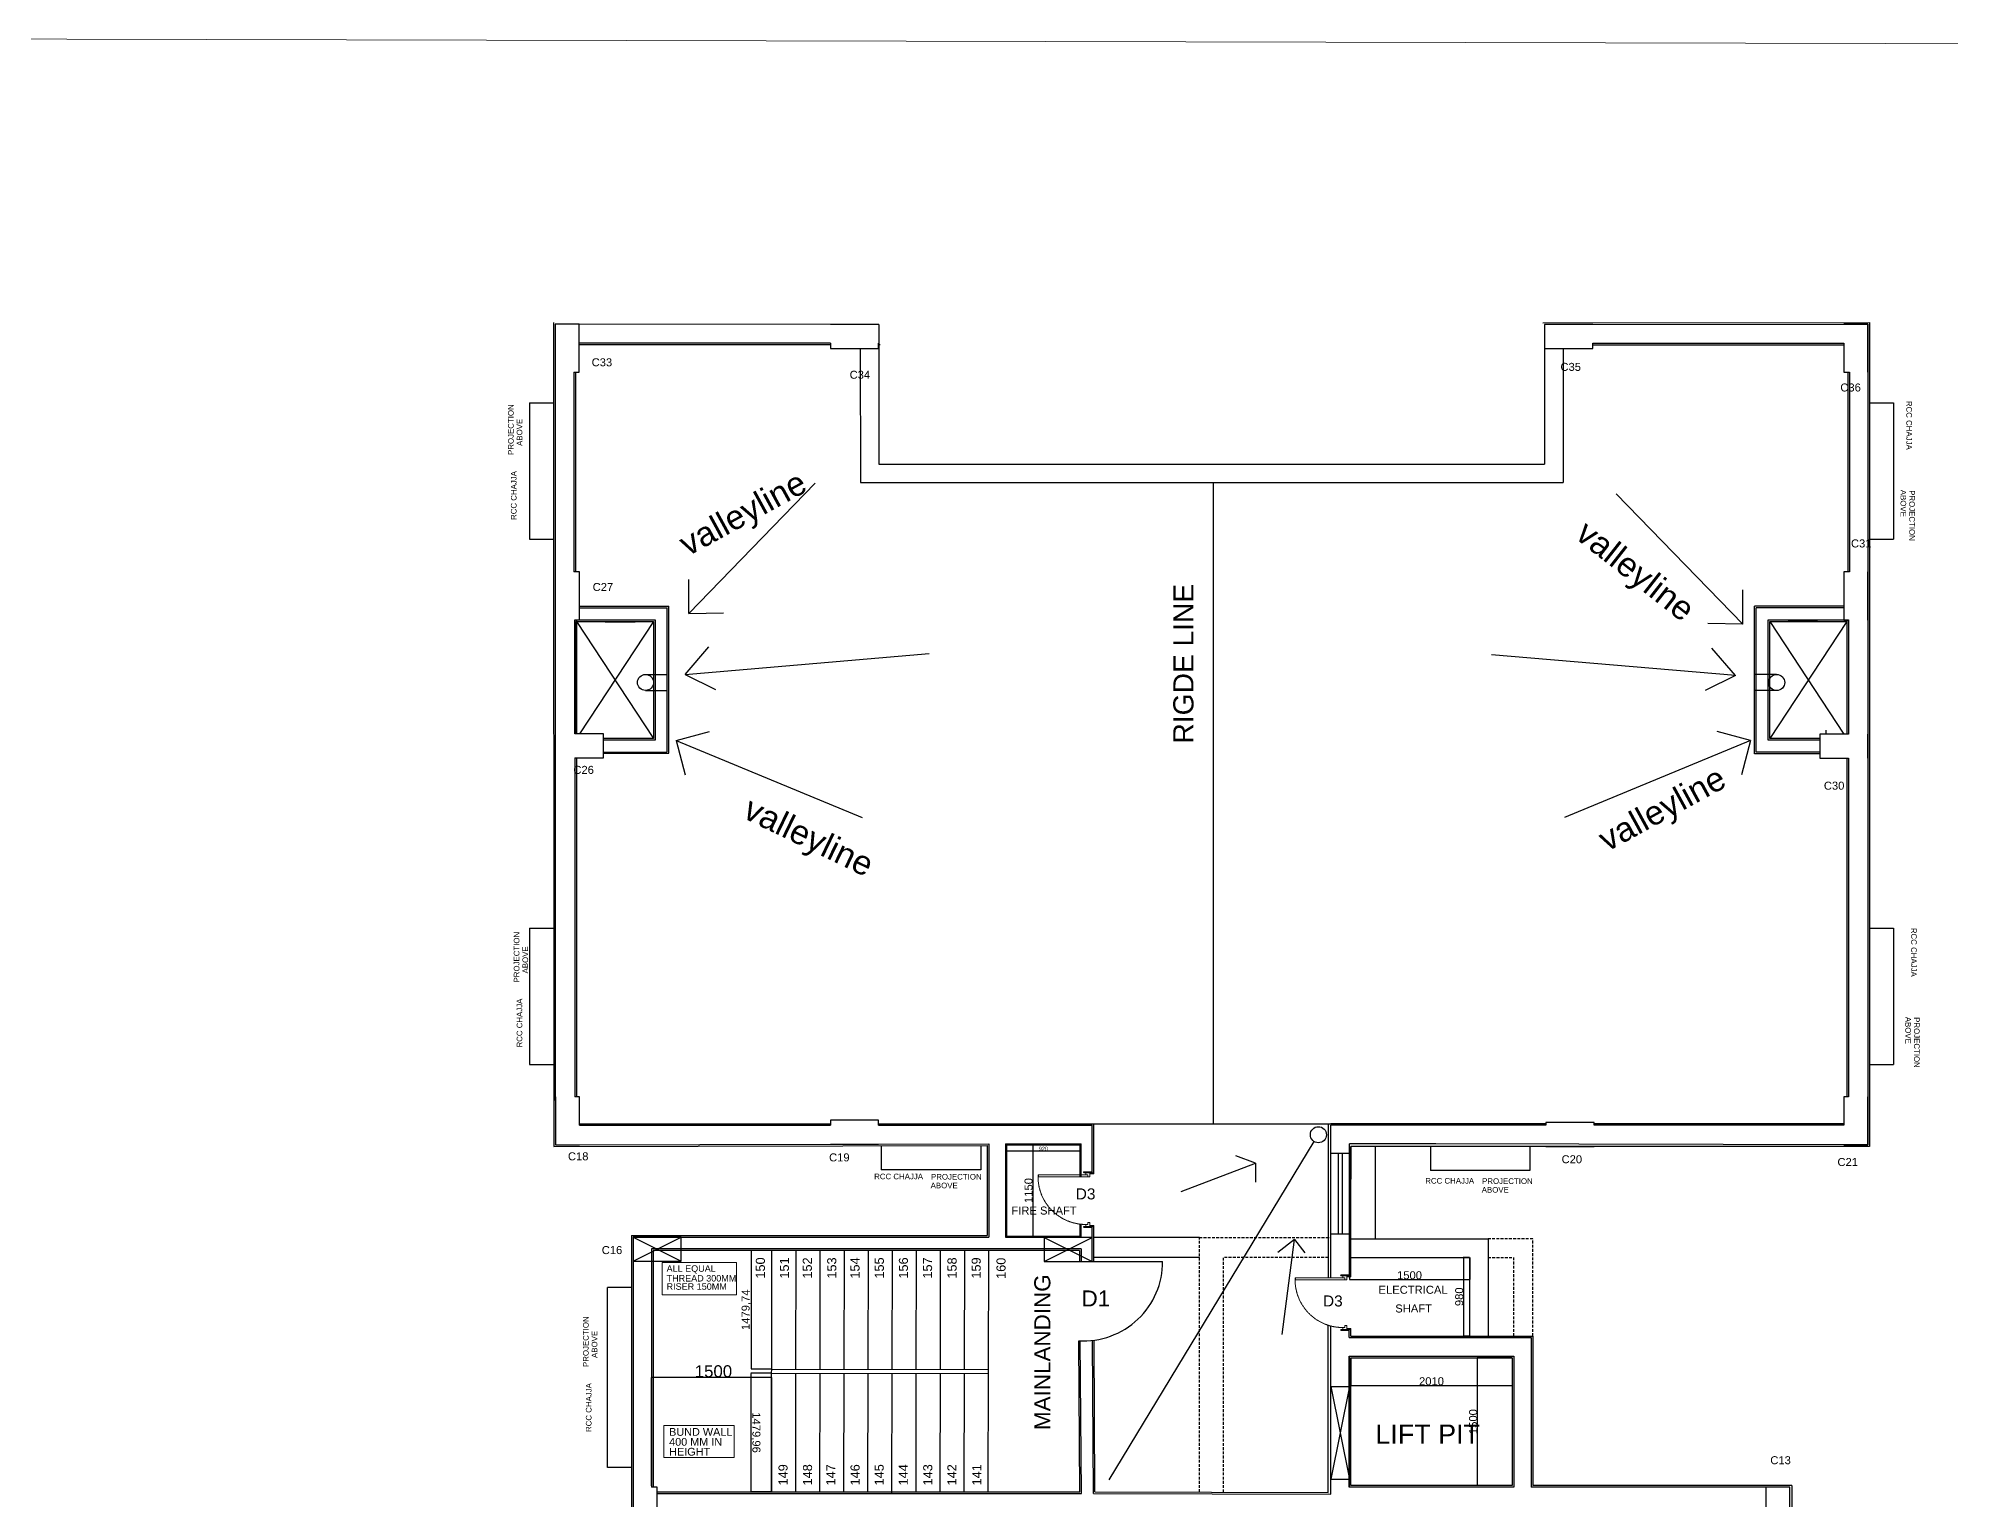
# Model space of a CAD drawing. Header units: millimetres. Extents: x -1932176 to 78768, y -1967 to 1266654.
# Drawn here: x -306967 to -283129, y 447063 to 465279 of the extents above; entities that cross this region are included whole.
import ezdxf

# ---------------------------------------------------------------- set-up
doc = ezdxf.new("R2010")
doc.units = ezdxf.units.MM
doc.linetypes.add('DASHED', pattern=[0.75, 0.5, -0.25])
doc.linetypes.add('DASHED2', pattern=[9.525, 6.35, -3.175])
doc.layers.add('column', color=7, linetype='Continuous')
for name, color, linetype, lineweight in [('DOOR', 7, 'Continuous', 20), ('LEVEL', 252, 'Continuous', 13), ('SHEET', 7, 'Continuous', 13), ('TERRACE', 251, 'Continuous', 18), ('text', 252, 'Continuous', 5)]:
    doc.layers.add(name, color=color, linetype=linetype, lineweight=lineweight)
doc.styles.get("Standard").update_dxf_attribs({"font": 'arial.ttf'})
doc.dimstyles.new('ISO-25', dxfattribs={"dimtxt": 150, "dimasz": 2.5, "dimexe": 1.25, "dimexo": 0.625, "dimtad": 1, "dimtxsty": 'Standard', "dimcen": 2.5, "dimadec": 0, "dimazin": 0, "dimtfac": 1, "dimtmove": 0, "dimatfit": 3, "dimfxl": 1, "dimarcsym": 0})

# ---------------------------------------------------------------- blocks, each defined once
blk = doc.blocks.new('*D392')
at = {"color": 0, "lineweight": -2, "ltscale": 30, "transparency": 16777216}
for p, q in [((-297823, 450170), (-298081, 450170)), ((-298080, 450168), (-298081, 448693)), ((-297824, 448690), (-298082, 448691))]:
    blk.add_line(p, q, dxfattribs=at)
at = {"color": 0, "ltscale": 30, "transparency": 16777216}
for points in [[(-298080, 450168), (-298079, 450168), (-298080, 450170)], [(-298082, 448693), (-298081, 448693), (-298081, 448691)]]:
    blk.add_solid(points, dxfattribs=at)
at = {"layer": 'Defpoints', "color": 0, "ltscale": 30, "transparency": 16777216}
for p in [(-297823, 450170), (-298081, 448691), (-297824, 448690)]:
    blk.add_point(p, dxfattribs=at)
at = {"color": 0, "ltscale": 30, "transparency": 16777216, "insert": (-298141, 449431), "char_height": 100, "attachment_point": 5, "rotation": 89.9491}
blk.add_mtext('1479,74', dxfattribs=at)
blk = doc.blocks.new('*D393')
at = {"color": 0, "lineweight": -2, "ltscale": 30, "transparency": 16777216}
for p, q in [((-297825, 448640), (-298087, 448640)), ((-298086, 448638), (-298085, 447163)), ((-297824, 447160), (-298086, 447160))]:
    blk.add_line(p, q, dxfattribs=at)
at = {"color": 0, "ltscale": 30, "transparency": 16777216}
for points in [[(-298085, 448638), (-298086, 448638), (-298086, 448640)], [(-298085, 447163), (-298086, 447163), (-298085, 447160)]]:
    blk.add_solid(points, dxfattribs=at)
at = {"layer": 'Defpoints', "color": 0, "ltscale": 30, "transparency": 16777216}
for p in [(-297824, 448640), (-298085, 447160), (-297824, 447160)]:
    blk.add_point(p, dxfattribs=at)
at = {"color": 0, "ltscale": 30, "transparency": 16777216, "insert": (-298025, 447900), "char_height": 100, "attachment_point": 5, "rotation": 270.0116}
blk.add_mtext('1479,96', dxfattribs=at)
blk = doc.blocks.new('*D394')
at = {"color": 0, "lineweight": -2, "ltscale": 30, "transparency": 16777216}
for p, q in [((-294899, 451485), (-294899, 451411)), ((-294897, 451412), (-293982, 451412)), ((-293979, 451485), (-293979, 451411))]:
    blk.add_line(p, q, dxfattribs=at)
at = {"color": 0, "ltscale": 30, "transparency": 16777216}
for points in [[(-294897, 451412), (-294897, 451411), (-294899, 451412)], [(-293982, 451412), (-293982, 451411), (-293979, 451412)]]:
    blk.add_solid(points, dxfattribs=at)
at = {"layer": 'Defpoints', "color": 0, "ltscale": 30, "transparency": 16777216}
for p in [(-294899, 451485), (-293979, 451485), (-293979, 451412)]:
    blk.add_point(p, dxfattribs=at)
at = {"color": 0, "ltscale": 30, "transparency": 16777216, "insert": (-294439, 451438), "char_height": 50, "attachment_point": 5, "rotation": 359.9945}
blk.add_mtext('920', dxfattribs=at)
blk = doc.blocks.new('*D304')
at = {"color": 0, "lineweight": -2, "ltscale": 30, "transparency": 16777216}
for p, q in [((-290606, 448833), (-290606, 448486)), ((-288596, 448833), (-288596, 448486)), ((-290603, 448487), (-288598, 448487))]:
    blk.add_line(p, q, dxfattribs=at)
at = {"color": 0, "ltscale": 30, "transparency": 16777216}
for points in [[(-290603, 448487), (-290603, 448486), (-290606, 448487)], [(-288598, 448487), (-288598, 448486), (-288596, 448487)]]:
    blk.add_solid(points, dxfattribs=at)
at = {"layer": 'Defpoints', "color": 0, "ltscale": 30, "transparency": 16777216}
for p in [(-290606, 448833), (-288596, 448833), (-288596, 448487)]:
    blk.add_point(p, dxfattribs=at)
at = {"color": 0, "ltscale": 30, "transparency": 16777216, "insert": (-289601, 448539), "char_height": 100, "attachment_point": 5, "rotation": 359.9998}
blk.add_mtext('2010', dxfattribs=at)
blk = doc.blocks.new('*D305')
at = {"color": 0, "lineweight": -2, "ltscale": 30, "transparency": 16777216}
for p, q in [((-288596, 448833), (-289032, 448833)), ((-289031, 448831), (-289031, 447244)), ((-288597, 447241), (-289032, 447241))]:
    blk.add_line(p, q, dxfattribs=at)
at = {"color": 0, "ltscale": 30, "transparency": 16777216}
for points in [[(-289031, 448831), (-289030, 448831), (-289031, 448833)], [(-289031, 447244), (-289031, 447244), (-289031, 447241)]]:
    blk.add_solid(points, dxfattribs=at)
at = {"layer": 'Defpoints', "color": 0, "ltscale": 30, "transparency": 16777216}
for p in [(-288596, 448833), (-289031, 447241), (-288596, 447241)]:
    blk.add_point(p, dxfattribs=at)
at = {"color": 0, "ltscale": 30, "transparency": 16777216, "insert": (-289082, 448037), "char_height": 100, "attachment_point": 5, "rotation": 89.9878}
blk.add_mtext('1500', dxfattribs=at)
blk = doc.blocks.new('*D395')
at = {"color": 0, "lineweight": -2, "ltscale": 30, "transparency": 16777216}
for p, q in [((-289126, 450083), (-289205, 450083)), ((-289204, 450081), (-289204, 449106)), ((-289126, 449103), (-289205, 449103))]:
    blk.add_line(p, q, dxfattribs=at)
at = {"color": 0, "ltscale": 30, "transparency": 16777216}
for points in [[(-289204, 450081), (-289203, 450081), (-289204, 450083)], [(-289204, 449106), (-289203, 449106), (-289204, 449103)]]:
    blk.add_solid(points, dxfattribs=at)
at = {"layer": 'Defpoints', "color": 0, "ltscale": 30, "transparency": 16777216}
for p in [(-289125, 450083), (-289204, 449103), (-289125, 449103)]:
    blk.add_point(p, dxfattribs=at)
at = {"color": 0, "ltscale": 30, "transparency": 16777216, "insert": (-289255, 449593), "char_height": 100, "attachment_point": 5, "rotation": 89.9999}
blk.add_mtext('980', dxfattribs=at)
blk = doc.blocks.new('*D396')
at = {"color": 0, "lineweight": -2, "ltscale": 30, "transparency": 16777216}
for p, q in [((-290625, 450083), (-290625, 449807)), ((-289125, 450083), (-289125, 449807)), ((-290622, 449808), (-289128, 449808))]:
    blk.add_line(p, q, dxfattribs=at)
at = {"color": 0, "ltscale": 30, "transparency": 16777216}
for points in [[(-290622, 449809), (-290622, 449808), (-290625, 449808)], [(-289128, 449809), (-289128, 449808), (-289125, 449808)]]:
    blk.add_solid(points, dxfattribs=at)
at = {"layer": 'Defpoints', "color": 0, "ltscale": 30, "transparency": 16777216}
for p in [(-290625, 450083), (-289125, 450083), (-289125, 449808)]:
    blk.add_point(p, dxfattribs=at)
at = {"color": 0, "ltscale": 30, "transparency": 16777216, "insert": (-289875, 449860), "char_height": 100, "attachment_point": 5, "rotation": 359.9999}
blk.add_mtext('1500', dxfattribs=at)
blk = doc.blocks.new('*D397')
at = {"color": 0, "lineweight": -2, "ltscale": 30, "transparency": 16777216}
for p, q in [((-299323, 447237), (-299323, 448587)), ((-297826, 448585), (-299320, 448585)), ((-297824, 447161), (-297824, 448587))]:
    blk.add_line(p, q, dxfattribs=at)
at = {"color": 0, "ltscale": 30, "transparency": 16777216}
for points in [[(-299320, 448586), (-299320, 448585), (-299323, 448585)], [(-297826, 448586), (-297826, 448585), (-297824, 448585)]]:
    blk.add_solid(points, dxfattribs=at)
at = {"layer": 'Defpoints', "color": 0, "ltscale": 30, "transparency": 16777216}
for p in [(-299323, 448585), (-299323, 447236), (-297824, 447160)]:
    blk.add_point(p, dxfattribs=at)
at = {"color": 0, "ltscale": 30, "transparency": 16777216, "insert": (-298551, 448663), "char_height": 150, "attachment_point": 5}
blk.add_mtext('1500', dxfattribs=at)
blk = doc.blocks.new('*D398')
at = {"color": 0, "lineweight": -2, "ltscale": 30, "transparency": 16777216}
for p, q in [((-294899, 451485), (-294570, 451485)), ((-294572, 451483), (-294572, 450351)), ((-294899, 450349), (-294570, 450349))]:
    blk.add_line(p, q, dxfattribs=at)
at = {"color": 0, "ltscale": 30, "transparency": 16777216}
for points in [[(-294572, 451483), (-294571, 451483), (-294572, 451485)], [(-294572, 450351), (-294571, 450351), (-294572, 450349)]]:
    blk.add_solid(points, dxfattribs=at)
at = {"layer": 'Defpoints', "color": 0, "ltscale": 30, "transparency": 16777216}
for p in [(-294899, 451485), (-294900, 450349), (-294572, 450349)]:
    blk.add_point(p, dxfattribs=at)
at = {"color": 0, "ltscale": 30, "transparency": 16777216, "insert": (-294623, 450917), "char_height": 100, "attachment_point": 5, "rotation": 90}
blk.add_mtext('1150', dxfattribs=at)

msp = doc.modelspace()

# ---------------------------------------------------------------- hatches: boundary and pattern name
h = msp.add_hatch()
h.set_pattern_fill('ANSI31', color=256, scale=2)
h.set_pattern_definition([(45, (-500086.2664, 371284.1), (-4.49012806, 4.49012806), [])])
h.paths.add_polyline_path([(-293839.53536, 451150.59476), (-293930.50804, 451150.59476, 1), (-293930.50804, 451138.59476), (-293839.53536, 451138.59476)])
h.paths.add_polyline_path([(-293809.44744, 451138.59476), (-293861.30931, 451138.59476), (-293861.30931, 451126.59476), (-293809.44744, 451126.59476)])
h.paths.add_polyline_path([(-293839.53536, 450469.62242), (-293930.50804, 450469.62242, 1), (-293930.50804, 450457.62242), (-293839.53536, 450457.62242)])
h.paths.add_polyline_path([(-293809.44744, 450481.62242), (-293861.30931, 450481.62242), (-293861.30931, 450469.62242), (-293839.53536, 450469.62242), (-293809.44744, 450469.62242)])
h = msp.add_hatch()
h.set_pattern_fill('ANSI31', color=256, scale=2)
h.set_pattern_definition([(45, (-496881.943, 369999.296), (-4.49012806, 4.49012806), [])])
h.paths.add_polyline_path([(-290635.21195, 449865.79069), (-290726.18463, 449865.79069, 1), (-290726.18463, 449853.79069), (-290635.21195, 449853.79069)])
h.paths.add_polyline_path([(-290605.12403, 449853.79069), (-290656.9859, 449853.79069), (-290656.9859, 449841.79069), (-290605.12403, 449841.79069)])
h.paths.add_polyline_path([(-290635.21195, 449184.81835), (-290726.18463, 449184.81835, 1), (-290726.18463, 449172.81835), (-290635.21195, 449172.81835)])
h.paths.add_polyline_path([(-290605.12403, 449196.81835), (-290656.9859, 449196.81835), (-290656.9859, 449184.81835), (-290635.21195, 449184.81835), (-290605.12403, 449184.81835)])

# ---------------------------------------------------------------- linework, layer by layer
at = {"linetype": 'ByBlock', "transparency": 33554687}
for p, q in [((-300543.11093, 461735.191), (-300541.72393, 451465.99941)), ((-296491.53308, 461713.04407), (-300523.11093, 461716.34302)), ((-300523.11093, 461716.34302), (-300522.7584, 459116.12658)), ((-288212.97153, 461732.85404), (-284140.33692, 461735.191)), ((-288191.72393, 461713.04422), (-284160.33692, 461716.34302)), ((-284160.33692, 461716.34302), (-284160.68946, 459116.09268)), ((-284140.33692, 461735.191), (-284141.72393, 451465.99941)), ((-297091.72393, 461479.81285), (-300223.11093, 461479.81285)), ((-297091.72393, 461459.81285), (-300223.11093, 461459.81285)), ((-296491.72393, 461479.81285), (-296491.42276, 461479.81285)), ((-296471.72393, 461459.81285), (-296491.72393, 461459.81285)), ((-287591.72393, 461479.81285), (-284460.21423, 461479.81285)), ((-287591.72393, 461459.81285), (-284460.21423, 461459.81285)), ((-300291.72393, 461116.34302), (-300291.72393, 458629.81285)), ((-284411.72393, 461116.5884), (-284411.72393, 458627.63523)), ((-284391.77299, 461116.5884), (-284392.04318, 459116.12393)), ((-300522.7584, 459116.12658), (-300521.87249, 452581.80192)), ((-284391.72393, 459116.12388), (-284391.72393, 458627.63523)), ((-284160.68946, 459116.09268), (-284161.57537, 452581.76642)), ((-300279.00184, 458029.81285), (-300279.00184, 456608.40596)), ((-300259.00184, 458029.81285), (-300259.00184, 456608.40596)), ((-284424.44601, 458029.81285), (-284424.44601, 456606.26908)), ((-284404.44601, 458029.81285), (-284404.44601, 456606.26908)), ((-300279.00184, 456308.40596), (-300279.00184, 454729.81285)), ((-300259.00184, 456308.40596), (-300259.00184, 454709.81285)), ((-299922.38742, 456379.81285), (-299129.00184, 456379.81285)), ((-299922.38742, 456362.40352), (-299109.00184, 456368.66356)), ((-284761.07041, 456359.81285), (-285574.44601, 456359.81285)), ((-284761.07041, 456379.81285), (-285554.44601, 456379.81285)), ((-284424.44601, 456306.26908), (-284424.44601, 454709.81285)), ((-284404.44601, 456306.26908), (-284404.44601, 454729.81285)), ((-300279.00184, 454729.81285), (-300279.00184, 452581.80192)), ((-300259.00184, 454709.81285), (-300259.00184, 452085.99937)), ((-284424.44601, 454709.81285), (-284424.44601, 452085.38082)), ((-284404.44601, 454729.81285), (-284404.44601, 452581.79922)), ((-300521.87249, 452581.80192), (-300521.72393, 451485.99937)), ((-300279.00184, 452581.80192), (-300279.00184, 452085.99937)), ((-284404.44601, 452581.79922), (-284404.44601, 452085.38082)), ((-284161.57537, 452581.76642), (-284161.72393, 451485.99937)), ((-300221.72393, 451749.81285), (-297091.72393, 451749.81285)), ((-296491.72393, 451749.81285), (-296459.00184, 451749.81285)), ((-296459.00184, 451749.81285), (-290854.68747, 451749.85489)), ((-288174.27637, 451749.81493), (-290854.69334, 451749.85489)), ((-284461.41465, 451749.81285), (-287574.27637, 451749.81285)), ((-300221.72393, 451729.81285), (-297091.72393, 451729.81285)), ((-296491.72393, 451729.81285), (-296479.00184, 451729.81285)), ((-296479.00184, 451729.81285), (-293829.44533, 451730.09665)), ((-293829.44744, 451499.81193), (-293829.00184, 451499.81285)), ((-293829.38069, 451126.59476), (-293829.44533, 451730.09665)), ((-290855.16433, 449828.79069), (-290854.69228, 451730.46734)), ((-288174.27637, 451729.84175), (-290854.69813, 451730.46734)), ((-290625.00701, 449841.79069), (-290624.62774, 451499.34473)), ((-284461.41465, 451729.81285), (-287574.27637, 451729.81285)), ((-300541.72393, 451465.99941), (-295137.55657, 451477.12007)), ((-300521.72393, 451485.99937), (-295117.55657, 451497.15333)), ((-293829.00184, 451479.8128), (-293828.96056, 451479.81289)), ((-290624.63382, 451467.13368), (-290624.69318, 451467.13369)), ((-290605.12403, 449841.79069), (-290604.63389, 451467.13018)), ((-290604.98188, 450313.1923), (-290604.63389, 451467.13018)), ((-284141.72393, 451465.99941), (-290604.63389, 451467.13018)), ((-284161.72393, 451485.99937), (-289565.89128, 451497.15333)), ((-299572.53338, 450356.07491), (-299570.22168, 444647.9998)), ((-299552.53338, 450336.40039), (-299551.40749, 447565.92044)), ((-293829.26333, 450030.98699), (-293829.3116, 450481.62242)), ((-297822.53338, 450190.13874), (-299322.53338, 450190.13874)), ((-299322.53338, 450190.13874), (-299322.53338, 447565.92044)), ((-297822.53338, 450170.13874), (-299302.53338, 450170.13874)), ((-299302.53338, 450170.13874), (-299302.53338, 447220.00202)), ((-293987.44556, 450170.11773), (-297822.53349, 450170.13874)), ((-293967.44781, 450190.11762), (-297822.53338, 450190.13874)), ((-293987.44556, 450170.11773), (-293987.42988, 450030.9695)), ((-293967.44781, 450190.11762), (-293967.42988, 450030.97355)), ((-290855.8332, 447134.18758), (-290855.3134, 449228.23767)), ((-290625.18059, 449083.1923), (-290625.15459, 449196.81835)), ((-290605.34677, 449103.19224), (-290605.31854, 449196.81835)), ((-290625.60663, 447221.20253), (-290625.23321, 448853.19231)), ((-290605.60286, 448853.18782), (-290605.60286, 448853.19225)), ((-299551.40749, 447565.92044), (-299550.21356, 444627.99982)), ((-299322.53338, 447565.92044), (-299322.53338, 447220.00202)), ((-288575.97651, 447220.73355), (-290625.60663, 447221.20253)), ((-290625.60286, 447241.20253), (-290625.60313, 447241.20253)), ((-288595.94515, 447241.04247), (-290605.60286, 447241.19847)), ((-285132.68891, 447220.00309), (-288357.94814, 447220.68698)), ((-285110.83787, 447240.77193), (-288337.99785, 447241.02244)), ((-285110.83787, 447240.77193), (-285113.22617, 444647.9998)), ((-299251.02309, 447160.15314), (-293985.4654, 447161.22278)), ((-299251.02309, 447140.15314), (-293965.33012, 447141.22687)), ((-293965.46497, 447161.22684), (-293965.33418, 447161.22687)), ((-293815.93825, 447141.25721), (-293815.32695, 447141.25734))]:
    msp.add_line(p, q, dxfattribs=at)
at = {"color": 2}
for p, q in [((-300223.23362, 461716.09763), (-300223.11093, 461716.34302)), ((-300523.11093, 461116.34302), (-300523.02961, 461116.50567))]:
    msp.add_line(p, q, dxfattribs=at)
at = {"ltscale": 30}
for p, q in [((-296491.53308, 461713.04407), (-296490.70978, 459972.54534)), ((-288191.72393, 461713.04422), (-288191.72393, 459972.54534)), ((-287591.72393, 461732.44778), (-287591.72393, 461732.85404)), ((-296721.14561, 461413.04422), (-296718.98738, 459742.54534)), ((-287961.64294, 461413.04422), (-287961.19195, 459742.54534)), ((-300271.72393, 461116.34302), (-300271.72393, 458629.81285)), ((-300842.97565, 460734.0871), (-300542.97565, 460734.0871)), ((-300842.97565, 460734.0871), (-300842.97565, 459034.08713)), ((-284140.48534, 460736.34302), (-283840.48534, 460736.34302)), ((-283840.48534, 460736.34302), (-283840.48534, 459036.34305)), ((-296490.70978, 459972.54534), (-288191.72393, 459972.54534)), ((-296718.98738, 459742.54534), (-287961.19195, 459742.54534)), ((-300843.17825, 459034.08713), (-300542.97565, 459034.08713)), ((-300542.75989, 459116.12658), (-300542.75719, 459116.12658)), ((-284411.72663, 459116.12658), (-284411.72393, 459116.12658)), ((-284140.68794, 459036.34305), (-283840.48534, 459036.34305)), ((-300222.61112, 458199.81285), (-299109.00184, 458199.81285)), ((-300222.61112, 458179.81285), (-299129.00184, 458179.81285)), ((-299129.00184, 456379.81285), (-299129.00184, 458179.81285)), ((-299109.00184, 456368.66356), (-299109.00184, 458199.81285)), ((-284460.83703, 458199.81285), (-285574.44601, 458199.81285)), ((-285574.44601, 456359.81285), (-285574.44601, 458199.81285)), ((-284460.83703, 458179.81285), (-285554.44601, 458179.81285)), ((-285554.44601, 456379.81285), (-285554.44601, 458179.81285)), ((-284460.83703, 458179.81285), (-285155.19228, 458179.81285)), ((-300259.00184, 458009.81285), (-299299.00184, 456549.81285)), ((-299299.00184, 458009.81285), (-300220.47486, 456608.40596)), ((-285384.44601, 458009.81285), (-284461.56792, 456606.26908)), ((-284424.44601, 458009.81285), (-285384.44601, 456549.81285)), ((-299397.71557, 457349.54645), (-299129.00184, 457349.54645)), ((-285298.54211, 457348.85453), (-285574.44601, 457348.85453)), ((-299397.71557, 457149.54645), (-299129.00184, 457149.54645)), ((-285298.54211, 457148.85453), (-285574.44601, 457148.85453)), ((-300842.09123, 454185.94061), (-300542.09123, 454185.94061)), ((-300842.09123, 454185.94061), (-300842.09123, 452485.94064)), ((-284140.48534, 454188.19641), (-283840.48534, 454188.19641)), ((-283840.48534, 454188.19641), (-283840.48534, 452488.19644)), ((-300842.29382, 452485.94064), (-300542.09123, 452485.94064)), ((-300542.75989, 452581.80192), (-300541.87463, 452581.80192)), ((-284424.44872, 452581.80192), (-284424.44601, 452581.80192)), ((-284140.68794, 452488.19644), (-283840.48534, 452488.19644)), ((-293809.44744, 451126.59476), (-293809.44744, 451749.81499)), ((-290886.74634, 449828.79069), (-290886.26963, 451749.85465)), ((-296459.29665, 451474.81176), (-296459.29665, 451174.81176)), ((-295218.73483, 451476.95302), (-295218.73483, 451176.95302)), ((-290604.63389, 451377.88773), (-290854.7798, 451377.88583)), ((-290763.16261, 451375.00956), (-290763.16261, 450375.00956)), ((-290713.16261, 451375.00956), (-290713.16261, 450375.00956)), ((-290604.63389, 451467.13018), (-290604.63389, 451057.13018)), ((-290304.63389, 451467.13018), (-290304.63389, 450313.1923)), ((-289614.83142, 451467.07177), (-289614.83142, 451167.07177)), ((-288374.87603, 451466.89332), (-288374.87603, 451166.89332)), ((-295218.73483, 451176.95302), (-296459.29665, 451176.95302)), ((-288374.87603, 451166.89332), (-289614.83142, 451167.07177)), ((-293809.44744, 450030.98918), (-293809.44744, 450481.62242)), ((-290604.96325, 450374.95696), (-290855.02874, 450375.03237)), ((-290625.18059, 450313.1923), (-288895.18059, 450313.1923)), ((-288895.18059, 450313.1923), (-288895.18312, 449103.18782)), ((-290625.18059, 450083.1923), (-289125.18059, 450083.1923)), ((-289125.18059, 450083.1923), (-289125.18312, 449103.18842)), ((-299572.22954, 449706.17351), (-299872.22954, 449706.17351)), ((-299871.40337, 447466.17351), (-299871.40337, 449706.17351)), ((-291300.9859, 449828.79069), (-291300.9859, 449803.79069)), ((-290887.41003, 447154.252), (-290886.89311, 449237.34076)), ((-299571.40337, 447466.17351), (-299871.40337, 447466.17351)), ((-299571.4115, 447565.92044), (-299571.4034, 447565.92044))]:
    msp.add_line(p, q, dxfattribs=at)
at = {"color": 252, "ltscale": 30}
for p, q in [((-284160.33692, 461716.34302), (-284160.33692, 460736.34302)), ((-292320.02824, 451749.11727), (-292320.02824, 459742.54534)), ((-299901.02899, 458004.28299), (-299528.25558, 458004.28299)), ((-284789.93766, 458012.8452), (-285154.91241, 458012.30046)), ((-284686.42779, 456653.40458), (-284686.42779, 456606.26908)), ((-294505.30931, 451113.59476), (-294505.30931, 451088.59476)), ((-292493.55721, 450330.28043), (-293809.44744, 450330.28043)), ((-292493.562, 450082.76555), (-293809.44744, 450082.79102))]:
    msp.add_line(p, q, dxfattribs=at)
at = {"color": 252, "transparency": 16777216}
for p, q in [((-298859.47622, 458107.28291), (-297282.45656, 459733.39239)), ((-285721.68158, 457976.31164), (-287298.70123, 459602.42112)), ((-298859.47622, 458107.28291), (-298859.47622, 458534.57333)), ((-285721.68158, 457976.31164), (-285721.68158, 458403.60206)), ((-298859.47622, 458107.28291), (-298426.59402, 458116.38061)), ((-285721.68158, 457976.31164), (-286154.56377, 457985.40934)), ((-298903.08039, 457350.6216), (-298610.06817, 457692.14509)), ((-298903.08039, 457350.6216), (-295861.34777, 457608.50703)), ((-285813.08012, 457336.72251), (-288854.81274, 457594.60794)), ((-285813.08012, 457336.72251), (-286106.09234, 457678.24599)), ((-298903.08039, 457350.6216), (-298526.35315, 457162.43536)), ((-285813.08012, 457336.72251), (-286189.80736, 457148.53627)), ((-299015.9602, 456527.06595), (-298598.71615, 456636.97037)), ((-299015.9602, 456527.06595), (-296698.72933, 455567.16846)), ((-299015.9602, 456527.06595), (-298902.92494, 456097.93588)), ((-285624.09628, 456527.06595), (-287941.32716, 455567.16846)), ((-285624.09628, 456527.06595), (-286041.34034, 456636.97037)), ((-285624.09628, 456527.06595), (-285737.13154, 456097.93588)), ((-293617.25834, 447312.2609), (-291062.69463, 451527.00639)), ((-291794.2639, 451258.02369), (-292040.58296, 451348.96882)), ((-292720.63529, 450904.94515), (-291794.2639, 451258.02369)), ((-291794.2639, 451258.02369), (-291794.2639, 451022.638)), ((-291306.98371, 450305.78013), (-291515.81992, 450145.289)), ((-291462.273, 449123.49945), (-291306.98371, 450305.78013)), ((-291306.98371, 450305.78013), (-291180.53196, 450141.23706))]:
    msp.add_line(p, q, dxfattribs=at)
at = {"transparency": 16777216}
for p, q in [((-299528.25558, 458029.81285), (-299528.25558, 458031.76412)), ((-285155.19228, 458029.81285), (-285155.19228, 458031.76412)), ((-289545.89128, 451497.15333), (-290624.62774, 451499.34473)), ((-295137.55657, 451497.15333), (-295137.55657, 451497.11205)), ((-295137.55657, 451477.12007), (-295137.55657, 450356.3998)), ((-295117.55657, 451497.15333), (-295117.55657, 450336.40039)), ((-294911.44756, 451497.57873), (-293968.03699, 451497.4011)), ((-294911.44756, 451497.57873), (-294911.06736, 450841.36762)), ((-294899.44756, 451485.40106), (-294899.50932, 450841.36762)), ((-294899.44756, 451485.40106), (-293979.44757, 451485.4011)), ((-293979.44773, 451088.59476), (-293979.44769, 451485.4011)), ((-293967.44773, 451088.59476), (-293967.44769, 451497.4011)), ((-294911.06736, 450841.36762), (-294910.77484, 450336.4953)), ((-294899.50932, 450841.36762), (-294899.55657, 450348.50186)), ((-299572.53338, 450356.07491), (-295137.55657, 450356.3998)), ((-299552.53338, 450336.40039), (-295117.55657, 450336.40039)), ((-294910.77484, 450336.4953), (-293967.44781, 450336.4125)), ((-294899.55657, 450348.50186), (-293979.44769, 450348.41356)), ((-293979.44781, 450348.41368), (-293979.44779, 450498.08973)), ((-293967.44781, 450336.4125), (-293967.44779, 450496.81863)), ((-297825.59395, 447160.4427), (-297822.58871, 450170.13874)), ((-297522.53338, 448689.86945), (-297519.57169, 450170.13708)), ((-297222.53326, 448689.60297), (-297219.57108, 450170.13543)), ((-297219.53107, 450190.13543), (-297219.53106, 450190.13874)), ((-296922.53326, 448689.33661), (-296919.57048, 450170.13379)), ((-296919.53046, 450190.13379), (-296919.53045, 450190.13874)), ((-296622.53314, 448689.07001), (-296619.56987, 450170.13215)), ((-296619.52985, 450190.13215), (-296619.52984, 450190.13874)), ((-296322.53301, 448688.80365), (-296319.56926, 450170.1305)), ((-296319.52925, 450190.1305), (-296319.52923, 450190.13874)), ((-296022.53314, 448688.53717), (-296019.56878, 450170.12886)), ((-296019.52876, 450190.12886), (-296019.52874, 450190.13874)), ((-295722.53301, 448688.2707), (-295719.56805, 450170.12722)), ((-295719.52803, 450190.12722), (-295719.52801, 450190.13874)), ((-295422.53301, 448688.00434), (-295419.56768, 450170.12557)), ((-295125.58754, 447160.99117), (-295119.56696, 450170.12393)), ((-295419.08207, 449974.22784), (-295419.08204, 449974.24101)), ((-295119.08134, 449974.2262), (-295119.08131, 449974.24101)), ((-293987.42988, 450030.96913), (-292952.95505, 450030.85472)), ((-293985.4654, 447161.22278), (-293997.74198, 449045.38988)), ((-293965.33012, 447141.22687), (-293978.07225, 449044.35246)), ((-293815.93666, 447140.88753), (-293825.84767, 449049.66221)), ((-293796.40349, 447160.79333), (-293806.46833, 449052.04496)), ((-290625.18059, 449083.1923), (-288357.60299, 449083.18638)), ((-290605.34677, 449103.19224), (-288337.60299, 449103.18638)), ((-297824.11618, 448640.40218), (-295122.63676, 448634.99714)), ((-297824.06625, 448690.40383), (-295122.53068, 448688.00434)), ((-297525.59324, 447160.50364), (-297522.63409, 448639.53241)), ((-297225.59253, 447160.56458), (-297222.63458, 448638.93219)), ((-290625.23321, 448853.19231), (-288575.60299, 448853.18638)), ((-290605.60286, 448833.19225), (-288595.60723, 448833.18644)), ((-288575.60756, 448833.18638), (-288575.603, 448833.18638)), ((-296925.59182, 447160.62553), (-296922.63531, 448638.33197)), ((-296625.5911, 447160.68647), (-296622.63592, 448637.73175)), ((-296325.63041, 447140.7474), (-296322.63641, 448637.13154)), ((-296025.58968, 447160.80835), (-296022.63714, 448636.53132)), ((-295725.58897, 447160.86929), (-295722.63775, 448635.9311)), ((-295425.58825, 447160.93023), (-295422.63824, 448635.33088)), ((-285133.23428, 444647.99982), (-285132.68891, 447220.00309)), ((-293985.32966, 447141.09201), (-293985.33054, 447141.2228))]:
    msp.add_line(p, q, dxfattribs=at)
for p, q in [((-299552.53338, 450036.40039), (-298952.53338, 450336.40039)), ((-299552.53338, 450336.40039), (-298952.53338, 450036.40039)), ((-294429.26333, 450030.98699), (-293829.26333, 450330.98699)), ((-294429.26333, 450330.98699), (-293829.26333, 450030.98699)), ((-288357.60299, 449083.18638), (-288357.94814, 447220.68698)), ((-288337.60299, 449103.18638), (-288337.99785, 447241.02244)), ((-290625.30096, 448841.24444), (-290625.60663, 447221.20253)), ((-290605.60286, 447241.19847), (-290605.60286, 448833.19225)), ((-288595.60723, 448833.18644), (-288595.94515, 447241.04247)), ((-288595.60298, 448853.19062), (-288595.60299, 448853.18644)), ((-288575.60299, 448853.18638), (-288575.97651, 447220.73355)), ((-290850.66425, 448474.51111), (-290620.66425, 448474.51111)), ((-290850.66425, 447319.3439), (-290620.66425, 448474.51111)), ((-290620.66425, 447319.3439), (-290850.66425, 448474.51111)), ((-290850.66425, 447319.3439), (-290620.66425, 447319.3439)), ((-293815.93666, 447140.88753), (-290855.8332, 447134.18758)), ((-293796.40349, 447160.79333), (-290887.41003, 447154.252))]:
    msp.add_line(p, q)
at = {"color": 252, "linetype": 'DASHED', "ltscale": 70}
for p, q in [((-292493.61863, 447157.86382), (-292493.5572, 450330.65543)), ((-292493.55721, 450330.28043), (-290855.03985, 450330.24871)), ((-288337.60299, 450315.1886), (-288895.18059, 450313.1923)), ((-288337.60299, 449103.18638), (-288337.60299, 450315.1886)), ((-292193.61863, 447157.18922), (-292194.51739, 450082.79052)), ((-290886.68321, 450083.1923), (-292192.89242, 450082.79102)), ((-288895.18107, 450083.18793), (-288579.97899, 450083.18842)), ((-288579.97899, 450083.18842), (-288579.98152, 449103.187))]:
    msp.add_line(p, q, dxfattribs=at)
for points in [[(-300291.72393, 461116.34302), (-300223.11093, 461116.34302), (-300223.11093, 461716.34302), (-300523.11093, 461716.34302), (-300523.11093, 461116.34302), (-300523.02959, 461116.34302)], [(-297091.72393, 461479.81285), (-297091.72393, 461413.04422), (-296491.72393, 461413.04422), (-296491.72393, 461479.81285)], [(-288191.72393, 461479.81285), (-288191.72393, 461413.04422), (-287591.72393, 461413.04422), (-287591.72393, 461479.81285)], [(-284460.21423, 461479.81285), (-284460.21423, 461116.5884), (-284391.77299, 461116.5884)], [(-300279.00184, 458029.81285), (-300222.61112, 458029.81285), (-300222.61112, 458629.81285), (-300291.72393, 458629.81285)], [(-300279.00184, 456308.40596), (-299922.38742, 456308.40596), (-299922.38742, 456608.40596), (-300279.00184, 456608.40596)], [(-284404.44601, 456606.26908), (-284761.07041, 456606.26908), (-284761.07041, 456306.26908), (-284404.44601, 456306.26908)], [(-300221.72393, 451729.81285), (-300221.72393, 452085.99937), (-300279.00184, 452085.99937)], [(-284404.44601, 452085.38082), (-284461.41465, 452085.38082), (-284461.41465, 451729.81285)], [(-296491.72393, 451729.81285), (-296491.72393, 451794.35239), (-297091.72393, 451794.35239), (-297091.72393, 451729.81285)], [(-287574.27637, 451729.81285), (-287574.27637, 451766.68399), (-288174.27637, 451766.68399), (-288174.27637, 451729.84175)], [(-299322.50288, 446620.00202), (-299251.02309, 446620.00202), (-299251.02309, 447220.00202), (-299322.53338, 447220.00202)], [(-285132.81613, 446620.00309), (-285132.68891, 446620.00309), (-285132.68891, 447220.00309), (-285432.68891, 447220.00309), (-285432.68891, 446620.00309), (-285360.94497, 446620.00309)]]:
    msp.add_lwpolyline(points)
at = {"color": 2}
for points in [[(-296491.72393, 461713.04422), (-297091.72393, 461713.04422)], [(-287591.72393, 461713.04422), (-288191.72393, 461713.04422)], [(-284160.41824, 461116.5884), (-284160.21423, 461116.5884), (-284160.21423, 461716.5884), (-284460.21423, 461716.5884), (-284460.21423, 461716.09763)], [(-300522.61112, 458629.81285), (-300522.61112, 458029.81285)], [(-300522.38742, 456608.40596), (-300522.38742, 456308.40596), (-300522.37774, 456308.40596)], [(-284161.07041, 456306.26908), (-284161.07041, 456606.26908)], [(-300521.72393, 452085.99937), (-300521.72393, 451485.99937), (-300221.72393, 451485.99937), (-300221.72393, 451486.61855)], [(-284461.41465, 451486.61792), (-284461.41465, 451485.38082), (-284161.41465, 451485.38082), (-284161.41465, 452085.38082), (-284161.64266, 452085.38082)], [(-297091.72393, 451494.35239), (-296491.72393, 451494.35239)], [(-288174.27637, 451466.70496), (-288174.27637, 451466.68399), (-287574.27637, 451466.68399)], [(-299551.02309, 447220.00202), (-299551.02309, 446620.00202)]]:
    msp.add_lwpolyline(points, dxfattribs=at)
at = {"ltscale": 30}
for points in [[(-300279.00184, 456608.40596), (-300279.00184, 458029.81285), (-299279.00184, 458029.81285), (-299279.00184, 456529.81285), (-299922.38742, 456529.81285)], [(-300259.00184, 456608.40596), (-300259.00184, 458009.81285), (-299299.00184, 458009.81285), (-299299.00184, 456549.81285), (-299922.38742, 456549.81285)], [(-284761.07041, 456529.81285), (-285404.44601, 456529.81285), (-285404.44601, 458029.81285), (-284404.44601, 458029.81285), (-284404.44601, 456606.26908)], [(-284761.07041, 456549.81285), (-285384.44601, 456549.81285), (-285384.44601, 458009.81285), (-284424.44601, 458009.81285), (-284424.44601, 456606.26908)]]:
    msp.add_lwpolyline(points, dxfattribs=at)
for points in [[(-299552.53338, 450036.40039), (-298952.53338, 450036.40039), (-298952.53338, 450336.40039), (-299552.53338, 450336.40039)], [(-294429.26333, 450030.98699), (-293829.26333, 450030.98699), (-293829.26333, 450330.98699), (-294429.26333, 450330.98699)]]:
    msp.add_lwpolyline(points, close=True)
at = {"color": 252, "transparency": 16777216}
for centre in [(-299397.71557, 457249.54645), (-285298.54211, 457248.85453), (-291010.86189, 451612.52462)]:
    msp.add_circle(centre, 100, dxfattribs=at)
at = {"transparency": 16777216}
msp.add_arc((-293936.12912, 450026.60024), 983.14288, 266.406960182, 0.418009785, dxfattribs=at)
at = {"layer": 'column'}
msp.add_lwpolyline([(-284391.72393, 458627.63523), (-284460.83703, 458627.63523), (-284460.83703, 458027.63523), (-284404.44601, 458027.63523)], dxfattribs=at)
at = {"layer": 'column', "color": 2}
msp.add_lwpolyline([(-284160.83703, 458027.63523), (-284160.83703, 458627.63523)], dxfattribs=at)
at = {"layer": 'DOOR'}
for p, q in [((-293886.30931, 451113.59476), (-294505.30931, 451113.59476)), ((-294505.30931, 451088.59476), (-293886.30931, 451088.59476)), ((-293886.30931, 451088.59476), (-294230.42158, 451088.59476)), ((-293839.53536, 451150.59476), (-293930.50804, 451150.59476)), ((-293809.44744, 451138.59476), (-293930.50804, 451138.59476)), ((-293911.30931, 451113.59476), (-293911.30931, 451138.59476)), ((-293911.30931, 451113.59476), (-293886.30931, 451113.59476)), ((-293886.30931, 451088.59476), (-293886.30931, 451113.59476)), ((-293861.30931, 451088.59476), (-293886.30931, 451088.59476)), ((-293861.30931, 451088.59476), (-293861.30931, 451138.59476)), ((-293861.30931, 451138.59476), (-293861.30931, 451126.59476)), ((-293861.30931, 451126.59476), (-293809.44744, 451126.59476)), ((-293839.53536, 451138.59476), (-293839.53536, 451150.59476)), ((-293809.44744, 451138.59476), (-293809.44744, 451126.59476)), ((-293809.44744, 450469.62242), (-293930.50804, 450469.62242)), ((-293839.53536, 450457.62242), (-293930.50804, 450457.62242)), ((-293911.30931, 450494.62242), (-293911.30931, 450469.62242)), ((-293911.30931, 450494.62242), (-293886.30931, 450494.62242)), ((-293861.30931, 450519.62242), (-293886.30931, 450519.62242)), ((-293886.30931, 450519.62242), (-293886.30931, 450494.62242)), ((-293861.30931, 450519.62242), (-293861.30931, 450469.62242)), ((-293861.30931, 450469.62242), (-293861.30931, 450481.62242)), ((-293861.30931, 450481.62242), (-293809.44744, 450481.62242)), ((-293839.53536, 450469.62242), (-293839.53536, 450457.62242)), ((-293809.44744, 450469.62242), (-293809.44744, 450481.62242)), ((-290635.21195, 449865.79069), (-290726.18463, 449865.79069)), ((-290605.12403, 449853.79069), (-290726.18463, 449853.79069)), ((-290706.9859, 449828.79069), (-290706.9859, 449853.79069)), ((-290656.9859, 449803.79069), (-290656.9859, 449853.79069)), ((-290656.9859, 449853.79069), (-290656.9859, 449841.79069)), ((-290656.9859, 449841.79069), (-290605.12403, 449841.79069)), ((-290635.21195, 449853.79069), (-290635.21195, 449865.79069)), ((-290605.12403, 449853.79069), (-290605.12403, 449841.79069)), ((-290681.9859, 449828.79069), (-291300.9859, 449828.79069)), ((-291300.9859, 449803.79069), (-290681.9859, 449803.79069)), ((-290681.9859, 449803.79069), (-291026.09817, 449803.79069)), ((-290706.9859, 449828.79069), (-290681.9859, 449828.79069)), ((-290681.9859, 449803.79069), (-290681.9859, 449828.79069)), ((-290656.9859, 449803.79069), (-290681.9859, 449803.79069)), ((-290605.12403, 449184.81835), (-290726.18463, 449184.81835)), ((-290635.21195, 449172.81835), (-290726.18463, 449172.81835)), ((-290706.9859, 449209.81835), (-290706.9859, 449184.81835)), ((-290706.9859, 449209.81835), (-290681.9859, 449209.81835)), ((-290656.9859, 449234.81835), (-290681.9859, 449234.81835)), ((-290681.9859, 449234.81835), (-290681.9859, 449209.81835)), ((-290656.9859, 449234.81835), (-290656.9859, 449184.81835)), ((-290656.9859, 449184.81835), (-290656.9859, 449196.81835)), ((-290656.9859, 449196.81835), (-290605.12403, 449196.81835)), ((-290635.21195, 449184.81835), (-290635.21195, 449172.81835)), ((-290605.12403, 449184.81835), (-290605.12403, 449196.81835))]:
    msp.add_line(p, q, dxfattribs=at)
at = {"layer": 'DOOR', "linetype": 'DASHED2'}
for centre in [(-293910.83101, 451088.59476), (-290706.5076, 449803.79069)]:
    msp.add_arc(centre, 594.47831, 180, 272.364069995, dxfattribs=at)
at = {"layer": 'DOOR'}
for centre in [(-293930.50804, 451144.59476), (-293930.50804, 450463.62242), (-290726.18463, 449859.79069), (-290726.18463, 449178.81835)]:
    msp.add_arc(centre, 6, 90, 270, dxfattribs=at)
at = {"layer": 'LEVEL'}
for points in [[(-299190.50448, 450021.27976), (-298265.59269, 450021.27976), (-298265.59269, 449617.24687), (-299190.50448, 449617.24687)], [(-299169.64141, 447987.20172), (-298294.06403, 447987.20172), (-298294.06403, 447589.87979), (-299169.64141, 447589.87979)]]:
    msp.add_lwpolyline(points, close=True, dxfattribs=at)
at = {"layer": 'SHEET'}
msp.add_lwpolyline([(-311846.39972, 465279.20368), (-268254.76893, 465177.40093), (-268254.76893, 434939.73141), (-311846.39972, 435041.53416)], close=True, dxfattribs=at)

# ---------------------------------------------------------------- texts
for s, height, rotation, p in [('PROJECTION  ', 70.0925214, 90, (-301041.24706, 460085.64382)), ('RCC CHAJJA', 70.092521, 270, (-283682.06631, 460759.18198)), ('ABOVE', 70.092521, 90, (-300932.96724, 460198.08239)), ('RCC CHAJJA', 70.092521, 90, (-301005.63718, 459275.31378)), ('ABOVE', 70.092521, 270, (-283754.60681, 459650.62935)), ('PROJECTION  ', 70.0925214, 270, (-283645.97623, 459646.037)), ('PROJECTION  ', 70.0925214, 90, (-300969.59211, 453510.36636)), ('RCC CHAJJA', 70.092521, 270, (-283623.01906, 454190.79039)), ('ABOVE', 70.092521, 90, (-300861.3123, 453622.80493)), ('RCC CHAJJA', 70.092521, 90, (-300933.98223, 452700.03632)), ('ABOVE', 70.092521, 270, (-283695.55957, 453082.23775)), ('PROJECTION  ', 70.0925214, 270, (-283586.92898, 453077.6454)), ('PROJECTION  ', 70.0925214, 90, (-300106.68704, 448717.43264)), ('ABOVE', 70.092521, 90, (-299998.40722, 448829.87122)), ('RCC CHAJJA', 70.092521, 90, (-300071.07716, 447907.10261))]:
    msp.add_text(s, height=height, rotation=rotation).set_placement(p)
for s, height, p in [('RCC CHAJJA', 70.092521, (-296547.77969, 451057.25975)), ('PROJECTION  ', 70.0925214, (-295839.17991, 451053.76116)), ('RCC CHAJJA', 70.092521, (-289678.69972, 451002.95527)), ('PROJECTION  ', 70.0925214, (-288970.09995, 450999.45669)), ('ABOVE', 70.092521, (-295843.77226, 450945.13057)), ('ABOVE', 70.092521, (-288974.6923, 450890.8261))]:
    msp.add_text(s, height=height).set_placement(p)
at = {"color": 252}
for s, p in [('FIRE SHAFT', (-294837.79958, 450617.4447)), ('ELECTRICAL', (-290261.41957, 449630.11517)), ('SHAFT ', (-290052.67824, 449396.80889))]:
    msp.add_text(s, height=100, dxfattribs=at).set_placement(p)
at = {"color": 252, "transparency": 16777216, "attachment_point": 1}
for s, width, insert, char_height, rotation in [('valleyline', 235.4194689, (-299015.40923, 459080.75149), 300, 28.674234992), ('valleyline', 235.4194689, (-287640.06948, 459293.28686), 300, 321.845958028), ('valleyline', 235.4194689, (-287557.38207, 455397.86676), 300, 28.674234992), ('valleyline', 235.4194689, (-298070.73478, 455840.7679), 300, 334.184130632), ('MAINLANDING', 819.1574768, (-294551.95625, 447931.69437), 200, 90)]:
    msp.add_mtext_dynamic_manual_height_columns(s, width=width, gutter_width=11139.68641, heights=[0], dxfattribs=dict(at, insert=insert, char_height=char_height, rotation=rotation))
at = {"color": 252, "transparency": 16777216, "insert": (-293962.8573, 449671.67128), "char_height": 200, "attachment_point": 1}
msp.add_mtext_dynamic_manual_height_columns('D1', width=74.86437, gutter_width=11139.68641, heights=[0], dxfattribs=at)
at = {"color": 252, "insert": (-290300.42657, 448000.28765), "char_height": 240, "attachment_point": 1}
msp.add_mtext_dynamic_manual_height_columns('LIFT PIT', width=1739.4437131, gutter_width=24233.44903, heights=[0], dxfattribs=at)
at = {"layer": 'LEVEL'}
for s, height, p in [('D3', 137.937206, (-294035.74389, 450806.01261)), ('ALL EQUAL', 80.564499, (-299135.06119, 449904.34455)), ('THREAD 300MM', 80.5644991, (-299135.06119, 449782.91146)), ('RISER 150MM', 80.5644991, (-299135.06119, 449680.03068)), ('D3', 137.937206, (-290954.08504, 449471.4748)), ('BUND WALL', 96.677399, (-299103.10946, 447860.05315)), ('400 MM IN', 96.677399, (-299103.10946, 447736.1691)), ('HEIGHT', 96.677399, (-299103.10946, 447612.71216))]:
    msp.add_text(s, height=height, dxfattribs=at).set_placement(p)
for s, p in [('150', (-297909.53723, 449819.16301)), ('151', (-297609.8949, 449819.16301)), ('152', (-297324.49476, 449819.16301)), ('153', (-297019.49686, 449819.16301)), ('154', (-296730.0375, 449819.16301)), ('155', (-296426.92878, 449819.16301)), ('156', (-296126.4826, 449819.16301)), ('157', (-295825.87392, 449819.16301)), ('158', (-295520.36963, 449819.16301)), ('159', (-295219.76022, 449819.16301)), ('160', (-294909.9487, 449815.62108)), ('149', (-297626.84313, 447241.22048)), ('148', (-297321.84523, 447241.22048)), ('147', (-297032.38587, 447241.22048)), ('146', (-296729.27715, 447241.22048)), ('145', (-296428.83097, 447241.22048)), ('144', (-296128.22229, 447241.22048)), ('143', (-295822.718, 447241.22048)), ('142', (-295522.10859, 447241.22048)), ('141', (-295212.29707, 447241.22048))]:
    msp.add_text(s, height=113.387236, rotation=90, dxfattribs=at).set_placement(p)
at = {"layer": 'TERRACE'}
msp.add_text('RIGDE LINE', height=251.409245, rotation=90, dxfattribs=at).set_placement((-292567.68635, 456488.81951))
at = {"layer": 'text', "color": 252, "true_color": 0x939598, "transparency": 16777216, "char_height": 99.743185, "attachment_point": 1}
for s, insert in [('C33', (-300069.13829, 461289.88783)), ('C34', (-296853.45327, 461134.94932)), ('C35', (-287993.22203, 461232.86132)), ('C36', (-284504.97605, 460976.16954)), ('C31', (-284372.20229, 459032.21387)), ('C27', (-300056.40071, 458489.20511)), ('C26', (-300296.63822, 456209.86052)), ('C30', (-284710.25706, 456012.81166)), ('C18', (-300364.72348, 451393.20821)), ('C19', (-297109.75053, 451379.83146)), ('C20', (-287979.47069, 451356.5046)), ('C21', (-284540.81564, 451322.18573)), ('C16', (-299943.18627, 450224.5294)), ('C13', (-285377.53918, 447605.24295))]:
    msp.add_mtext_dynamic_manual_height_columns(s, width=1.2192188, gutter_width=1, heights=[0], dxfattribs=dict(at, insert=insert))

# ---------------------------------------------------------------- dimensions: what is measured, and where the dimension line sits
at = {"color": 252, "ltscale": 30}
dim = msp.add_linear_dim(base=(-294571.74007, 450348.50186), p1=(-294899.44756, 451485.40106), p2=(-294899.55657, 450348.50186), angle=90, text='1150', dimstyle='ISO-25', override={"dimtxt": 100}, dxfattribs=at)
dim.commit()
dim.dimension.update_dxf_attribs({"geometry": '*D398', "text_midpoint": (-294623.42237, 450916.95146)})
for p1, p2, distance, override, picture, middle in [((-294899.44756, 451485.40106), (-293979.44769, 451485.31284), -73.5001, {"dimtxt": 50}, '*D394', (-294439.45216, 451438.01049)), ((-297822.53349, 450170.13874), (-297823.84778, 448690.40363), -257.23958, {"dimtxt": 100}, '*D392', (-298141.15058, 449430.55359)), ((-289125.18059, 450083.1923), (-289125.18312, 449103.18842), -78.49981, {"dimtxt": 100}, '*D395', (-289255.36397, 449593.19069)), ((-297824.11618, 448640.40218), (-297823.81554, 447160.44306), -261.41725, {"dimtxt": 100}, '*D393', (-298024.66261, 447900.38185)), ((-290605.60286, 448833.19225), (-288595.60723, 448833.18644), -346.31671, {"dimtxt": 100}, '*D304', (-289600.6059, 448538.55493))]:
    dim = msp.add_aligned_dim(p1=p1, p2=p2, distance=distance, dimstyle='ISO-25', override=override, dxfattribs=at)
    dim.commit()
    dim.dimension.update_dxf_attribs({"geometry": picture, "text_midpoint": middle})
for p1, p2, distance, picture, middle in [((-290624.95178, 450083.1923), (-289125.18059, 450083.18842), -274.98732, '*D396', (-289875.06676, 449859.88534)), ((-288595.60723, 448833.18644), (-288595.94515, 447241.04247), -435.01854, '*D305', (-289082.47702, 448037.21775))]:
    dim = msp.add_aligned_dim(p1=p1, p2=p2, distance=distance, text='1500', dimstyle='ISO-25', override={"dimtxt": 100}, dxfattribs=at)
    dim.commit()
    dim.dimension.update_dxf_attribs({"geometry": picture, "text_midpoint": middle})
dim = msp.add_linear_dim(base=(-299322.53338, 448585.29118), p1=(-297823.81554, 447160.44306), p2=(-299322.53338, 447236.49798), text='1500', dimstyle='ISO-25', dxfattribs=at)
dim.commit()
dim.dimension.update_dxf_attribs({"geometry": '*D397', "text_midpoint": (-298551.19532, 448585.29118), "dimtype": 160})

doc.saveas('drawing.dxf')
